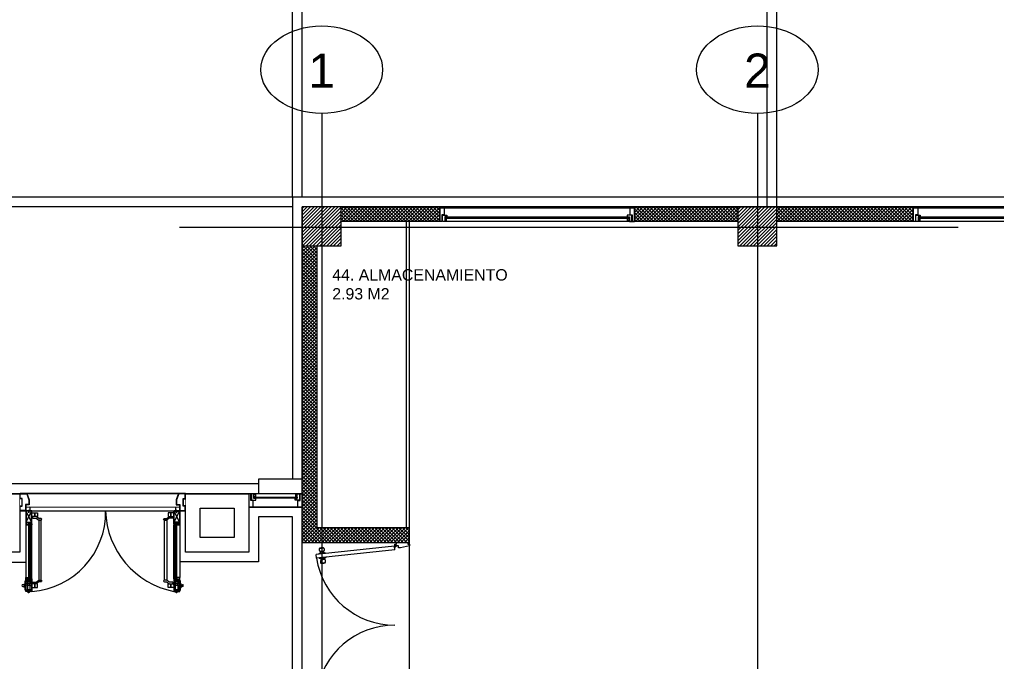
# Model space of a CAD drawing. Extents: x 98839 to 99031, y 101876 to 101926.
# Drawn here: x 98868.05 to 98878.09, y 101891.33 to 101897.92 of the extents above; entities that cross this region are included whole.
import ezdxf
from ezdxf.enums import TextEntityAlignment as Align

# ---------------------------------------------------------------- set-up
doc = ezdxf.new("R2010")
doc.units = 0
doc.header["$LTSCALE"] = 8
doc.header["$MEASUREMENT"] = 0
for name, pattern in [('DASHDOTX2', [2, 1, -0.5, 0, -0.5]), ('DASHED', [19.05, 12.7, -6.35]), ('DASHED2', [9.525, 6.35, -3.175]), ('HIDDEN', [0.375, 0.25, -0.125])]:
    doc.linetypes.add(name, pattern=pattern)
doc.layers.get('0').update_dxf_attribs({"linetype": 'CONTINUOUS', "lineweight": 9})
for name, color, linetype, lineweight in [('A-PLAN-ACHU1', 105, 'CONTINUOUS', 9), ('A-PLAN-ACHU2', 146, 'CONTINUOUS', 0), ('A-PLAN-ACHU3', 250, 'CONTINUOUS', 0), ('A-PROY', 6, 'HIDDEN', 18), ('A-VENT', 1, 'CONTINUOUS', 15), ('A-WIPEOUT', 255, 'CONTINUOUS', 0), ('A_ACHU-1', 253, 'CONTINUOUS', 0), ('A_CARP-MAD', 46, 'CONTINUOUS', 18), ('A_CARP-MET', 126, 'CONTINUOUS', 18), ('A_CLRA-YESO', 71, 'CONTINUOUS', 18), ('A_COLS', 1, 'CONTINUOUS', 20), ('A_EJES', 75, 'DASHDOTX2', 5), ('A_MUEB-PANL', 52, 'CONTINUOUS', 18), ('A_MURO', 7, 'CONTINUOUS', 20), ('A_PISO-ACHU', 251, 'CONTINUOUS', 0), ('A_PISO-GRAN', 250, 'CONTINUOUS', 0), ('A_PROY', 16, 'HIDDEN', 5), ('A_PUER', 134, 'CONTINUOUS', 18), ('A_TEXT', 154, 'CONTINUOUS', 0), ('A_TEXT-IDEN', 5, 'CONTINUOUS', 18), ('A_TEXT-SIMB', 195, 'CONTINUOUS', 20), ('A_VENT', 124, 'CONTINUOUS', 18)]:
    doc.layers.add(name, color=color, linetype=linetype, lineweight=lineweight)
doc.styles.add('ARIAL', font='arial.ttf')
doc.styles.add('DIM', font='arial.ttf')

# ---------------------------------------------------------------- blocks, each defined once
blk = doc.blocks.new('EJE')
at = {"layer": 'A_TEXT-SIMB'}
blk.add_ellipse((0, 0), major_axis=(-0.625, 0), ratio=0.72, dxfattribs=at)
at = {"layer": 'A_TEXT-IDEN', "style": 'ARIAL'}
blk.add_attdef('EJE', text='', height=0.35, dxfattribs=at).set_placement((0, -0.184), align=Align.CENTER)
blk = doc.blocks.new('puerta doble 1.85')
at = {"layer": 'A_ACHU-1'}
for p, q in [((-0.746, 1.644), (-0.771, 1.641)), ((-0.728, 1.611), (-0.768, 1.606)), ((-0.762, 1.597), (-0.763, 1.607)), ((-0.746, 1.647), (-0.757, 1.645)), ((-0.757, 1.645), (-0.757, 1.643)), ((-0.746, 1.647), (-0.746, 1.644)), ((-0.732, 1.645), (-0.746, 1.644)), ((-0.732, 1.6), (-0.733, 1.61)), ((0.001, 1.662), (-0.004, 1.661)), ((-0.002, 1.661), (-0.001, 1.652)), ((-0.001, 1.661), (0.001, 1.645)), ((0, 1.645), (0.001, 1.645)), ((0.001, 1.662), (0.018, 1.662)), ((0.018, 1.662), (0.018, 1.663)), ((-0.78, 1.583), (-0.764, 1.594)), ((-0.711, 1.59), (-0.78, 1.583)), ((-0.78, 1.58), (-0.78, 1.583)), ((-0.706, 1.546), (-0.776, 1.539)), ((-0.776, 1.542), (-0.776, 1.539)), ((-0.776, 1.539), (-0.758, 1.532)), ((-0.729, 1.6), (-0.764, 1.597)), ((-0.764, 1.594), (-0.764, 1.597)), ((-0.719, 1.523), (-0.759, 1.519)), ((-0.758, 1.532), (-0.757, 1.529)), ((-0.722, 1.533), (-0.757, 1.529)), ((-0.755, 1.529), (-0.754, 1.519)), ((-0.729, 1.597), (-0.729, 1.6)), ((-0.711, 1.59), (-0.729, 1.597)), ((-0.725, 1.532), (-0.724, 1.523)), ((-0.706, 1.546), (-0.723, 1.536)), ((-0.723, 1.536), (-0.722, 1.533)), ((-0.711, 1.587), (-0.711, 1.59)), ((-0.707, 1.549), (-0.706, 1.546)), ((-0.729, 1.487), (-0.755, 1.484)), ((-0.74, 1.483), (-0.741, 1.486)), ((-0.729, 1.484), (-0.74, 1.483)), ((-0.715, 1.488), (-0.729, 1.487)), ((-0.729, 1.484), (-0.729, 1.487)), ((-0.729, 0.213), (-0.755, 0.216)), ((-0.74, 0.217), (-0.741, 0.214)), ((-0.729, 0.216), (-0.74, 0.217)), ((-0.729, 0.216), (-0.729, 0.213)), ((-0.715, 0.212), (-0.729, 0.213)), ((-0.78, 0.12), (-0.78, 0.117)), ((-0.78, 0.117), (-0.764, 0.106)), ((-0.711, 0.11), (-0.78, 0.117)), ((-0.776, 0.161), (-0.757, 0.168)), ((-0.706, 0.153), (-0.776, 0.161)), ((-0.776, 0.158), (-0.776, 0.161)), ((-0.764, 0.106), (-0.764, 0.103)), ((-0.729, 0.1), (-0.764, 0.103)), ((-0.762, 0.103), (-0.763, 0.093)), ((-0.719, 0.177), (-0.759, 0.181)), ((-0.757, 0.168), (-0.757, 0.171)), ((-0.722, 0.167), (-0.757, 0.171)), ((-0.755, 0.171), (-0.754, 0.181)), ((-0.711, 0.11), (-0.729, 0.102)), ((-0.729, 0.102), (-0.729, 0.1)), ((-0.725, 0.167), (-0.724, 0.177)), ((-0.723, 0.164), (-0.722, 0.167)), ((-0.706, 0.153), (-0.723, 0.164)), ((-0.71, 0.113), (-0.711, 0.11)), ((-0.707, 0.15), (-0.706, 0.153)), ((-0.746, 0.056), (-0.771, 0.059)), ((-0.728, 0.089), (-0.768, 0.093)), ((-0.757, 0.055), (-0.757, 0.057)), ((-0.746, 0.053), (-0.757, 0.055)), ((-0.732, 0.055), (-0.746, 0.056)), ((-0.746, 0.053), (-0.746, 0.056)), ((-0.732, 0.1), (-0.733, 0.09)), ((0.001, 0.038), (-0.003, 0.039)), ((-0.001, 0.039), (0.001, 0.055)), ((-0.001, 0.039), (-0.001, 0.048)), ((0, 0.055), (0.001, 0.055)), ((0.001, 0.038), (0.018, 0.038)), ((0.018, 0.038), (0.018, 0.037))]:
    blk.add_line(p, q, dxfattribs=at)
for centre in [(0, 1.661), (0, 0.038)]:
    blk.add_circle(centre, 0.00188, dxfattribs=at)
for centre, radius, start, end in [((-0.753, 1.626), 0.0242, 139.5708, 232.3652), ((-0.761, 1.735), 0.0943, 263.7291, 288.2069), ((-0.746, 1.626), 0.0242, 319.5708, 52.3652), ((0, 1.661), 0.000938, 5.0042, 185.0042), ((0, 1.661), 0.000937, 185.0042, 5.0042), ((-0.74, 1.503), 0.0242, 139.5708, 232.3652), ((-0.734, 1.504), 0.0242, 319.5708, 52.3652), ((-0.726, 1.394), 0.0943, 83.7291, 108.2069), ((-0.74, 0.197), 0.0242, 127.6431, 220.4375), ((-0.726, 0.305), 0.0943, 251.8014, 276.2792), ((-0.734, 0.196), 0.0242, 307.6431, 40.4375), ((-0.753, 0.074), 0.0242, 127.6431, 220.4375), ((-0.761, -0.035), 0.0943, 71.8014, 96.2792), ((-0.746, 0.074), 0.0242, 307.6431, 40.4375), ((0, 0.038), 0.000938, 175.0042, 355.0042), ((0, 0.038), 0.000937, 355.0042, 175.0042)]:
    blk.add_arc(centre, radius, start, end, dxfattribs=at)
at = {"layer": 'A_CARP-MAD'}
for points in [[(0.133, 1.7), (0.133, 1.683), (0.15, 1.683), (0.15, 1.663), (0.06, 1.643), (0.04, 1.643), (0.04, 1.663), (0, 1.663), (0, 1.683), (0.017, 1.683), (0.017, 1.7)], [(0.133, 0), (0.133, 0.017), (0.15, 0.017), (0.15, 0.037), (0.06, 0.057), (0.04, 0.057), (0.04, 0.037), (0, 0.037), (0, 0.017), (0.017, 0.017), (0.017, 0)]]:
    blk.add_lwpolyline(points, close=True, dxfattribs=at)
at = {"layer": 'A_PROY'}
for centre, start, end in [((0.001, 1.664), 188.8403, 269.9616), ((0.001, 0.036), 90.0491, 171.1649)]:
    blk.add_arc(centre, 0.814, start, end, dxfattribs=at)
at = {"layer": 'A_PUER'}
for p, q in [((-0.002, 1.661), (-0.807, 1.577)), ((0.002, 1.624), (-0.804, 1.539)), ((0.002, 1.624), (-0.002, 1.661)), ((-0.804, 1.539), (-0.807, 1.577)), ((-0.804, 0.161), (-0.807, 0.123)), ((-0.001, 0.039), (-0.807, 0.123)), ((0.002, 0.076), (-0.804, 0.161)), ((0.002, 0.076), (-0.001, 0.039))]:
    blk.add_line(p, q, dxfattribs=at)
blk = doc.blocks.new('*U117')
at = {"layer": 'A_CARP-MAD'}
blk.add_lwpolyline([(0.14, -0.047), (0.07, -0.047), (0.07, -0.023), (0, -0.023), (0, 0), (0.14, 0)], dxfattribs=at)
for points in [[(0, -0.028), (0.065, -0.028), (0.065, -0.074), (0.048, -0.074), (0.048, -0.051), (0, -0.051)], [(0, -0.028), (0.065, -0.028), (0.065, -0.074), (0.048, -0.074), (0.048, -0.051), (0, -0.051)], [(0.033, -0.071), (0.033, -0.054), (0.01, -0.054), (0.01, -0.071)], [(0, -0.522), (0.065, -0.522), (0.065, -0.476), (0.048, -0.476), (0.048, -0.499), (0, -0.499)], [(0.033, -0.479), (0.033, -0.496), (0.01, -0.496), (0.01, -0.479)], [(0, -0.527), (0, -0.55), (0.14, -0.55), (0.14, -0.503), (0.07, -0.503), (0.07, -0.527)]]:
    blk.add_lwpolyline(points, close=True, dxfattribs=at)
at = {"layer": 'A_CARP-MET'}
blk.add_line((0.14, -0.047), (0.14, 0), dxfattribs=at)
blk.add_lwpolyline([(0.033, -0.071), (0.033, -0.054), (0.01, -0.054), (0.01, -0.071)], close=True, dxfattribs=at)
at = {"layer": 'A_VENT'}
for p, q in [((0, -0.55), (0, 0)), ((0.14, 0), (0.14, -0.55))]:
    blk.add_line(p, q, dxfattribs=at)
blk.add_lwpolyline([(0.036, -0.054), (0.036, -0.496), (0.045, -0.496), (0.045, -0.054)], close=True, dxfattribs=at)
blk = doc.blocks.new('Ventana 2.00 X 2.00')
at = {"layer": 'A_CARP-MAD'}
for points in [[(-1.977, 0), (-2, 0), (-2, -0.14), (-1.953, -0.14), (-1.953, -0.07), (-1.977, -0.07)], [(-1.972, 0), (-1.972, -0.065), (-1.926, -0.065), (-1.926, -0.048), (-1.949, -0.048), (-1.949, 0)], [(-0.028, 0), (-0.028, -0.065), (-0.074, -0.065), (-0.074, -0.048), (-0.051, -0.048), (-0.051, 0)], [(-0.028, 0), (-0.028, -0.065), (-0.074, -0.065), (-0.074, -0.048), (-0.051, -0.048), (-0.051, 0)], [(-1.929, -0.033), (-1.946, -0.033), (-1.946, -0.01), (-1.929, -0.01)], [(-0.071, -0.033), (-0.054, -0.033), (-0.054, -0.01), (-0.071, -0.01)]]:
    blk.add_lwpolyline(points, close=True, dxfattribs=at)
blk.add_lwpolyline([(-0.047, -0.14), (-0.047, -0.07), (-0.023, -0.07), (-0.023, 0), (0, 0), (0, -0.14)], dxfattribs=at)
at = {"layer": 'A_CARP-MET'}
blk.add_line((-0.047, -0.14), (0, -0.14), dxfattribs=at)
blk.add_lwpolyline([(-0.071, -0.033), (-0.054, -0.033), (-0.054, -0.01), (-0.071, -0.01)], close=True, dxfattribs=at)
at = {"layer": 'A_VENT'}
for p, q in [((-2, 0), (-0.051, 0)), ((0, -0.14), (-2, -0.14))]:
    blk.add_line(p, q, dxfattribs=at)
blk.add_lwpolyline([(-0.054, -0.036), (-1.946, -0.036), (-1.946, -0.045), (-0.054, -0.045)], close=True, dxfattribs=at)
blk = doc.blocks.new('TORNILLO_AUTOPERF')
at = {"layer": 'A-PLAN-ACHU2'}
for points in [[(-0.024, 0), (-0.015, -0.001), (0, -0.001), (0.003, -0.004), (0.003, 0.004), (0, 0.001), (-0.015, 0.001)], [(-0.023, 0), (-0.024, 0), (-0.023, 0)], [(-0.022, 0), (-0.023, 0), (-0.023, 0), (-0.022, 0)], [(-0.02, 0.001), (-0.022, 0), (-0.022, 0), (-0.021, 0)], [(-0.019, 0.001), (-0.02, 0.001), (-0.021, 0), (-0.019, -0.001)], [(-0.018, 0.001), (-0.019, 0.001), (-0.019, -0.001), (-0.018, -0.001)], [(-0.016, 0.001), (-0.018, 0.001), (-0.018, -0.001), (-0.017, -0.001)], [(-0.015, 0.001), (-0.016, 0.001), (-0.017, -0.001), (-0.016, -0.001)], [(-0.014, 0.001), (-0.015, 0.001), (-0.016, -0.001), (-0.015, -0.001), (-0.014, -0.001)], [(-0.012, 0.001), (-0.014, 0.001), (-0.014, -0.001), (-0.013, -0.001)], [(-0.011, 0.001), (-0.012, 0.001), (-0.013, -0.001), (-0.012, -0.001)], [(-0.01, 0.001), (-0.011, 0.001), (-0.012, -0.001), (-0.01, -0.001)], [(-0.009, 0.001), (-0.01, 0.001), (-0.01, -0.001), (-0.009, -0.001)], [(-0.007, 0.001), (-0.009, 0.001), (-0.009, -0.001), (-0.008, -0.001)]]:
    blk.add_lwpolyline(points, close=True, dxfattribs=at)
for points in [[(-0.024, 0), (-0.015, 0.001)], [(-0.024, 0), (-0.015, -0.001)], [(0, 0.001), (-0.015, 0.001)], [(0, 0.001), (0.003, 0.004)], [(0, 0.001), (0, -0.001)], [(0.003, 0.004), (0.003, -0.004)], [(0, -0.001), (-0.015, -0.001)], [(0, -0.001), (0.003, -0.004)]]:
    blk.add_lwpolyline(points, dxfattribs=at)
blk = doc.blocks.new('PUERTA DE PANICO')
at = {"ltscale": 0.5, "extrusion": (0, 0, -1)}
blk.add_lwpolyline([(-99037.017, 101893.806), (-99037.017, 101893.989), (-99038.766, 101893.989), (-99038.766, 101893.806), (-99037.017, 101893.806)], close=True, dxfattribs=at)
at = {"layer": 'A-PLAN-ACHU2', "extrusion": (0, 0, -1)}
for points in [[(-99037.241, 101894.721), (-99037.241, 101894.086), (-99037.216, 101894.086), (-99037.216, 101894.721)], [(-99038.543, 101894.721), (-99038.543, 101894.086), (-99038.568, 101894.086), (-99038.568, 101894.721)]]:
    blk.add_lwpolyline(points, close=True, dxfattribs=at)
for points in [[(99037.078, 101894.839), (99037.142, 101894.839), (99037.142, 101893.989), (99037.078, 101893.989)], [(99038.642, 101893.989), (99038.705, 101893.989), (99038.705, 101894.839), (99038.642, 101894.839)]]:
    blk.add_wipeout(points).dxf.layer = 'A-WIPEOUT'
at = {"layer": 'A-PLAN-ACHU1', "linetype": 'DASHED', "extrusion": (0, 0, -1)}
for p, q in [((99037.121, 101894.774), (99037.098, 101894.774)), ((99037.121, 101894.754), (99037.098, 101894.754)), ((99038.685, 101894.774), (99038.662, 101894.774)), ((99038.685, 101894.754), (99038.662, 101894.754))]:
    blk.add_line(p, q, dxfattribs=at)
at = {"layer": 'A-PLAN-ACHU1', "extrusion": (0, 0, -1)}
for points in [[(-99037.101, 101894.838), (-99037.101, 101894.839), (-99037.1, 101894.839), (-99037.096, 101894.839), (-99037.095, 101894.839), (-99037.095, 101894.838)], [(-99037.098, 101894.837), (-99037.098, 101894.774), (-99037.121, 101894.774), (-99037.121, 101894.837)], [(-99037.102, 101894.838), (-99037.102, 101894.839), (-99037.102, 101894.839), (-99037.117, 101894.839), (-99037.118, 101894.839), (-99037.118, 101894.838)], [(-99037.116, 101894.844), (-99037.116, 101894.839), (-99037.104, 101894.839), (-99037.104, 101894.844)], [(-99037.119, 101894.838), (-99037.119, 101894.839), (-99037.12, 101894.839), (-99037.124, 101894.839), (-99037.125, 101894.839), (-99037.125, 101894.838)], [(-99038.664, 101894.838), (-99038.664, 101894.839), (-99038.663, 101894.839), (-99038.659, 101894.839), (-99038.658, 101894.839), (-99038.658, 101894.838)], [(-99038.662, 101894.837), (-99038.662, 101894.774), (-99038.685, 101894.774), (-99038.685, 101894.837)], [(-99038.665, 101894.838), (-99038.665, 101894.839), (-99038.666, 101894.839), (-99038.681, 101894.839), (-99038.682, 101894.839), (-99038.682, 101894.838)], [(-99038.68, 101894.844), (-99038.68, 101894.839), (-99038.668, 101894.839), (-99038.668, 101894.844)], [(-99038.683, 101894.838), (-99038.683, 101894.839), (-99038.683, 101894.839), (-99038.688, 101894.839), (-99038.689, 101894.839), (-99038.689, 101894.838)], [(-99037.078, 101894.774), (-99037.078, 101894.754), (-99037.142, 101894.754), (-99037.142, 101894.774)], [(-99037.098, 101894.754), (-99037.098, 101894.733), (-99037.121, 101894.733), (-99037.121, 101894.754)], [(-99037.111, 101894.693), (-99037.111, 101894.704), (-99037.128, 101894.704), (-99037.128, 101894.693), (-99037.128, 101894.693), (-99037.128, 101894.704), (-99037.112, 101894.704), (-99037.112, 101894.693)], [(-99037.112, 101894.703), (-99037.112, 101894.126), (-99037.127, 101894.126), (-99037.127, 101894.703)], [(-99038.642, 101894.774), (-99038.642, 101894.754), (-99038.705, 101894.754), (-99038.705, 101894.774)], [(-99038.672, 101894.693), (-99038.672, 101894.704), (-99038.655, 101894.704), (-99038.655, 101894.693), (-99038.656, 101894.693), (-99038.656, 101894.704), (-99038.672, 101894.704), (-99038.672, 101894.693)], [(-99038.671, 101894.703), (-99038.671, 101894.126), (-99038.656, 101894.126), (-99038.656, 101894.703)], [(-99038.662, 101894.754), (-99038.662, 101894.733), (-99038.685, 101894.733), (-99038.685, 101894.754)], [(-99037.111, 101894.136), (-99037.111, 101894.125), (-99037.128, 101894.125), (-99037.128, 101894.136), (-99037.128, 101894.136), (-99037.128, 101894.125), (-99037.112, 101894.125), (-99037.112, 101894.136)], [(-99038.672, 101894.136), (-99038.672, 101894.125), (-99038.655, 101894.125), (-99038.655, 101894.136), (-99038.656, 101894.136), (-99038.656, 101894.125), (-99038.672, 101894.125), (-99038.672, 101894.136)], [(-99037.078, 101893.929), (-99037.08, 101893.929), (-99037.08, 101893.954), (-99037.078, 101893.956), (-99037.078, 101893.956)], [(-99037.078, 101893.929), (-99037.08, 101893.929), (-99037.08, 101893.954), (-99037.078, 101893.956), (-99037.078, 101893.956)], [(-99037.139, 101893.987), (-99037.139, 101893.989), (-99037.112, 101893.989), (-99037.112, 101893.989), (-99037.114, 101893.987)], [(-99038.705, 101893.929), (-99038.703, 101893.929), (-99038.703, 101893.954), (-99038.705, 101893.956), (-99038.705, 101893.956)]]:
    blk.add_lwpolyline(points, close=True, dxfattribs=at)
for points in [[(-99037.104, 101894.844), (-99037.116, 101894.844, -0.258942), (-99037.106, 101894.855), (-99037.104, 101894.855)], [(-99038.668, 101894.844), (-99038.68, 101894.844, -0.258942), (-99038.67, 101894.855), (-99038.668, 101894.855)], [(-99037.081, 101893.984, -0.346783), (-99037.084, 101893.986, -0.48502), (-99037.081, 101893.989, -1)], [(-99037.081, 101893.984, -0.346783), (-99037.084, 101893.986, -0.48502), (-99037.081, 101893.989, -1)], [(-99037.078, 101893.958), (-99037.078, 101893.958), (-99037.08, 101893.96), (-99037.08, 101893.984, 0.346783), (-99037.078, 101893.986), (-99037.078, 101893.986)], [(-99037.081, 101893.988, 1), (-99037.081, 101893.984, 1)], [(-99037.081, 101893.988, 1), (-99037.081, 101893.984, 1)], [(-99037.107, 101893.987), (-99037.109, 101893.989), (-99037.109, 101893.989), (-99037.081, 101893.989), (-99037.081, 101893.989, 0.346783), (-99037.084, 101893.987)], [(-99037.107, 101893.987), (-99037.109, 101893.989), (-99037.109, 101893.989), (-99037.081, 101893.989), (-99037.081, 101893.989, 0.346783), (-99037.084, 101893.987)], [(-99038.676, 101893.987), (-99038.674, 101893.989), (-99038.674, 101893.989), (-99038.702, 101893.989), (-99038.702, 101893.989, -0.346783), (-99038.7, 101893.987)], [(-99038.702, 101893.984, 0.346783), (-99038.7, 101893.986, 0.48502), (-99038.702, 101893.989, 1)], [(-99038.702, 101893.988, -1), (-99038.702, 101893.984, -1)]]:
    blk.add_lwpolyline(points, format="xyb", close=True, dxfattribs=at)
at = {"layer": 'A-PLAN-ACHU1', "linetype": 'Continuous', "extrusion": (0, 0, -1)}
for points in [[(-99037.139, 101894.774), (-99037.139, 101894.782), (-99037.133, 101894.782), (-99037.133, 101894.774)], [(-99038.702, 101894.774), (-99038.702, 101894.782), (-99038.696, 101894.782), (-99038.696, 101894.774)], [(-99037.133, 101894.754), (-99037.133, 101894.738), (-99037.139, 101894.738), (-99037.139, 101894.754)], [(-99038.696, 101894.754), (-99038.696, 101894.738), (-99038.702, 101894.738), (-99038.702, 101894.754)]]:
    blk.add_lwpolyline(points, dxfattribs=at)
at = {"layer": 'A-PLAN-ACHU2', "linetype": 'HIDDEN', "ltscale": 0.01, "extrusion": (0, 0, -1)}
for p, q in [((99037.081, 101894.827), (99037.097, 101894.827)), ((99037.082, 101894.828), (99037.097, 101894.828)), ((99037.118, 101894.828), (99037.102, 101894.828)), ((99037.118, 101894.827), (99037.102, 101894.827)), ((99037.138, 101894.827), (99037.122, 101894.827)), ((99037.138, 101894.828), (99037.123, 101894.828)), ((99038.645, 101894.828), (99038.661, 101894.828)), ((99038.645, 101894.827), (99038.661, 101894.827)), ((99038.681, 101894.827), (99038.665, 101894.827)), ((99038.681, 101894.828), (99038.666, 101894.828)), ((99038.701, 101894.828), (99038.686, 101894.828)), ((99038.702, 101894.827), (99038.686, 101894.827))]:
    blk.add_line(p, q, dxfattribs=at)
at = {"layer": 'A-PLAN-ACHU2', "extrusion": (0, 0, -1)}
for points in [[(-99037.047, 101894.788), (-99037.066, 101894.788), (-99037.066, 101894.769), (-99037.047, 101894.769)], [(-99037.064, 101894.769), (-99037.064, 101894.759), (-99037.07, 101894.759), (-99037.07, 101894.799), (-99037.064, 101894.799), (-99037.064, 101894.788)], [(-99038.719, 101894.769), (-99038.719, 101894.759), (-99038.713, 101894.759), (-99038.713, 101894.799), (-99038.719, 101894.799), (-99038.719, 101894.788)], [(-99038.736, 101894.788), (-99038.717, 101894.788), (-99038.717, 101894.769), (-99038.736, 101894.769)], [(-99037.07, 101894.764), (-99037.066, 101894.764), (-99037.066, 101894.769), (-99037.064, 101894.769), (-99037.064, 101894.759), (-99037.07, 101894.759), (-99037.07, 101894.764)], [(-99037.114, 101894.126), (-99037.114, 101894.703)], [(-99037.117, 101894.126), (-99037.117, 101894.703)], [(-99037.123, 101894.126), (-99037.123, 101894.703)], [(-99037.126, 101894.126), (-99037.126, 101894.703)], [(-99038.657, 101894.126), (-99038.657, 101894.703)], [(-99038.661, 101894.126), (-99038.661, 101894.703)], [(-99038.667, 101894.126), (-99038.667, 101894.703)], [(-99038.67, 101894.126), (-99038.67, 101894.703)], [(-99038.713, 101894.764), (-99038.717, 101894.764), (-99038.717, 101894.769), (-99038.719, 101894.769), (-99038.719, 101894.759), (-99038.713, 101894.759), (-99038.713, 101894.764)]]:
    blk.add_lwpolyline(points, dxfattribs=at)
for points in [[(-99037.07, 101894.794), (-99037.066, 101894.794), (-99037.066, 101894.788), (-99037.064, 101894.788), (-99037.064, 101894.799), (-99037.07, 101894.799)], [(-99037.07, 101894.764), (-99037.066, 101894.764), (-99037.066, 101894.794), (-99037.07, 101894.794)], [(-99037.078, 101894.827), (-99037.07, 101894.827), (-99037.07, 101894.729), (-99037.078, 101894.729)], [(-99037.142, 101894.798), (-99037.172, 101894.798), (-99037.172, 101894.758), (-99037.142, 101894.758)], [(-99037.202, 101894.758), (-99037.172, 101894.758), (-99037.172, 101894.798), (-99037.202, 101894.798)], [(-99038.582, 101894.758), (-99038.612, 101894.758), (-99038.612, 101894.798), (-99038.582, 101894.798)], [(-99038.642, 101894.798), (-99038.612, 101894.798), (-99038.612, 101894.758), (-99038.642, 101894.758)], [(-99038.705, 101894.827), (-99038.713, 101894.827), (-99038.713, 101894.729), (-99038.705, 101894.729)], [(-99038.713, 101894.794), (-99038.717, 101894.794), (-99038.717, 101894.788), (-99038.719, 101894.788), (-99038.719, 101894.799), (-99038.713, 101894.799)], [(-99038.713, 101894.764), (-99038.717, 101894.764), (-99038.717, 101894.794), (-99038.713, 101894.794)], [(-99037.11, 101894.693), (-99037.11, 101894.136), (-99037.078, 101894.136), (-99037.078, 101894.693)], [(-99037.142, 101894.693), (-99037.142, 101894.136), (-99037.129, 101894.136), (-99037.129, 101894.693)], [(-99038.642, 101894.693), (-99038.642, 101894.136), (-99038.654, 101894.136), (-99038.654, 101894.693)], [(-99038.673, 101894.693), (-99038.673, 101894.136), (-99038.705, 101894.136), (-99038.705, 101894.693)], [(-99037.142, 101894.009), (-99037.172, 101894.009), (-99037.172, 101894.049), (-99037.142, 101894.049)], [(-99037.202, 101894.049), (-99037.172, 101894.049), (-99037.172, 101894.009), (-99037.202, 101894.009)], [(-99038.582, 101894.049), (-99038.612, 101894.049), (-99038.612, 101894.009), (-99038.582, 101894.009)]]:
    blk.add_lwpolyline(points, close=True, dxfattribs=at)
at = {"layer": 'A-PLAN-ACHU2', "linetype": 'HIDDEN', "ltscale": 0.01, "extrusion": (0, 0, -1)}
for points in [[(-99037.098, 101894.83), (-99037.098, 101894.833, -0.414214), (-99037.096, 101894.835), (-99037.082, 101894.835, -0.414214), (-99037.081, 101894.833), (-99037.081, 101894.83)], [(-99037.101, 101894.83), (-99037.101, 101894.833, 0.414214), (-99037.103, 101894.835), (-99037.117, 101894.835, 0.414214), (-99037.118, 101894.833), (-99037.118, 101894.83)], [(-99037.122, 101894.83), (-99037.122, 101894.833, 0.414214), (-99037.123, 101894.835), (-99037.137, 101894.835, 0.414214), (-99037.139, 101894.833), (-99037.139, 101894.83)], [(-99038.661, 101894.83), (-99038.661, 101894.833, -0.414214), (-99038.66, 101894.835), (-99038.646, 101894.835, -0.414214), (-99038.645, 101894.833), (-99038.645, 101894.83)], [(-99038.665, 101894.83), (-99038.665, 101894.833, 0.414214), (-99038.666, 101894.835), (-99038.68, 101894.835, 0.414214), (-99038.682, 101894.833), (-99038.682, 101894.83)], [(-99038.685, 101894.83), (-99038.685, 101894.833, 0.414214), (-99038.687, 101894.835), (-99038.701, 101894.835, 0.414214), (-99038.702, 101894.833), (-99038.702, 101894.83)], [(-99037.097, 101894.733), (-99037.097, 101894.736, -0.414213), (-99037.095, 101894.737), (-99037.09, 101894.737), (-99037.09, 101894.735), (-99037.088, 101894.735), (-99037.088, 101894.737), (-99037.084, 101894.737, -0.414213), (-99037.082, 101894.736), (-99037.082, 101894.733)], [(-99037.138, 101894.733), (-99037.138, 101894.736, -0.414213), (-99037.136, 101894.737), (-99037.131, 101894.737), (-99037.131, 101894.735), (-99037.129, 101894.735), (-99037.129, 101894.737), (-99037.124, 101894.737, -0.414213), (-99037.123, 101894.736), (-99037.123, 101894.733)], [(-99038.66, 101894.733), (-99038.66, 101894.736, -0.414213), (-99038.659, 101894.737), (-99038.654, 101894.737), (-99038.654, 101894.735), (-99038.652, 101894.735), (-99038.652, 101894.737), (-99038.647, 101894.737, -0.414213), (-99038.646, 101894.736), (-99038.646, 101894.733)], [(-99038.701, 101894.733), (-99038.701, 101894.736, -0.414213), (-99038.7, 101894.737), (-99038.695, 101894.737), (-99038.695, 101894.735), (-99038.693, 101894.735), (-99038.693, 101894.737), (-99038.688, 101894.737, -0.414213), (-99038.686, 101894.736), (-99038.686, 101894.733)]]:
    blk.add_lwpolyline(points, format="xyb", close=True, dxfattribs=at)
for points in [[(-99037.082, 101894.83), (-99037.082, 101894.828), (-99037.081, 101894.827), (-99037.082, 101894.824), (-99037.096, 101894.824), (-99037.097, 101894.827), (-99037.097, 101894.828), (-99037.097, 101894.83)], [(-99037.118, 101894.83), (-99037.118, 101894.828), (-99037.118, 101894.827), (-99037.117, 101894.824), (-99037.103, 101894.824), (-99037.102, 101894.827), (-99037.102, 101894.828), (-99037.102, 101894.83)], [(-99037.138, 101894.83), (-99037.138, 101894.828), (-99037.138, 101894.827), (-99037.137, 101894.824), (-99037.123, 101894.824), (-99037.122, 101894.827), (-99037.123, 101894.828), (-99037.123, 101894.83)], [(-99038.645, 101894.83), (-99038.645, 101894.828), (-99038.645, 101894.827), (-99038.646, 101894.824), (-99038.66, 101894.824), (-99038.661, 101894.827), (-99038.661, 101894.828), (-99038.661, 101894.83)], [(-99038.681, 101894.83), (-99038.681, 101894.828), (-99038.681, 101894.827), (-99038.68, 101894.824), (-99038.666, 101894.824), (-99038.665, 101894.827), (-99038.666, 101894.828), (-99038.666, 101894.83)], [(-99038.701, 101894.83), (-99038.701, 101894.828), (-99038.702, 101894.827), (-99038.701, 101894.824), (-99038.687, 101894.824), (-99038.686, 101894.827), (-99038.686, 101894.828), (-99038.686, 101894.83)], [(-99037.098, 101894.774), (-99037.098, 101894.754)], [(-99037.121, 101894.774), (-99037.121, 101894.754)], [(-99038.662, 101894.774), (-99038.662, 101894.754)], [(-99038.685, 101894.774), (-99038.685, 101894.754)], [(-99037.086, 101893.986), (-99037.076, 101893.986)], [(-99037.081, 101893.991), (-99037.081, 101893.981)]]:
    blk.add_lwpolyline(points, dxfattribs=at)
at = {"layer": 'A-PLAN-ACHU2', "extrusion": (0, 0, -1)}
for points in [[(-99037.216, 101894.738), (-99037.187, 101894.758), (-99037.157, 101894.758, -1.07276), (-99037.157, 101894.742), (-99037.187, 101894.742), (-99037.216, 101894.721, -0.111632), (-99037.216, 101894.721), (-99037.24, 101894.721, -0.943458), (-99037.24, 101894.738), (-99037.216, 101894.738, 0.111632)], [(-99038.567, 101894.738), (-99038.597, 101894.758), (-99038.627, 101894.758, 1.07276), (-99038.627, 101894.742), (-99038.597, 101894.742), (-99038.567, 101894.721, 0.111632), (-99038.567, 101894.721), (-99038.543, 101894.721, 0.943458), (-99038.543, 101894.738), (-99038.567, 101894.738, -0.111632)], [(-99037.216, 101894.069), (-99037.187, 101894.049), (-99037.157, 101894.049, 1.07276), (-99037.157, 101894.065), (-99037.187, 101894.065), (-99037.216, 101894.086, 0.111632), (-99037.216, 101894.086), (-99037.24, 101894.086, 0.943458), (-99037.24, 101894.069), (-99037.216, 101894.069, -0.111632)], [(-99038.567, 101894.069), (-99038.597, 101894.049), (-99038.627, 101894.049, -1.07276), (-99038.627, 101894.065), (-99038.597, 101894.065), (-99038.567, 101894.086, -0.111632), (-99038.567, 101894.086), (-99038.543, 101894.086, -0.943458), (-99038.543, 101894.069), (-99038.567, 101894.069, 0.111632)]]:
    blk.add_lwpolyline(points, format="xyb", close=True, dxfattribs=at)
for centre, start, end in [((-99037.047, 101894.778), 270, 90), ((-99038.736, 101894.778), 90, 270)]:
    blk.add_arc(centre, 0.00934, start, end, dxfattribs=at)
at = {"layer": 'A-PLAN-ACHU3', "extrusion": (0, 0, -1)}
for points in [[(-99037.12, 101894.126), (-99037.12, 101894.703)], [(-99038.664, 101894.126), (-99038.664, 101894.703)], [(-99037.139, 101894.109), (-99037.081, 101893.992)], [(-99037.081, 101894.109), (-99037.139, 101893.992)], [(-99038.702, 101894.109), (-99038.645, 101893.992)], [(-99038.645, 101894.109), (-99038.702, 101893.992)]]:
    blk.add_lwpolyline(points, dxfattribs=at)
at = {"layer": 'A-PROY', "color": 250, "linetype": 'DASHED2', "ltscale": 0.05, "extrusion": (0, 0, -1)}
for points in [[(-99037.142, 101894.839, 0.39885), (-99037.922, 101893.989)], [(-99038.642, 101894.839, -0.351267), (-99037.922, 101893.989)]]:
    blk.add_lwpolyline(points, format="xyb", dxfattribs=at)
at = {"layer": 'A-VENT', "extrusion": (0, 0, -1)}
for points in [[(-99037.125, 101894.839), (-99037.125, 101894.838), (-99037.095, 101894.838), (-99037.095, 101894.839), (-99037.078, 101894.839), (-99037.078, 101894.717), (-99037.142, 101894.717), (-99037.142, 101894.839)], [(-99037.128, 101894.837), (-99037.128, 101894.835), (-99037.092, 101894.835), (-99037.092, 101894.837), (-99037.081, 101894.837), (-99037.081, 101894.72), (-99037.139, 101894.72), (-99037.139, 101894.837)], [(-99038.658, 101894.839), (-99038.658, 101894.838), (-99038.689, 101894.838), (-99038.689, 101894.839), (-99038.705, 101894.839), (-99038.705, 101894.717), (-99038.642, 101894.717), (-99038.642, 101894.839)], [(-99038.655, 101894.837), (-99038.655, 101894.835), (-99038.692, 101894.835), (-99038.692, 101894.837), (-99038.702, 101894.837), (-99038.702, 101894.72), (-99038.645, 101894.72), (-99038.645, 101894.837)], [(-99037.078, 101894.717), (-99037.078, 101894.693), (-99037.11, 101894.693), (-99037.11, 101894.705), (-99037.142, 101894.705), (-99037.142, 101894.717)], [(-99037.081, 101894.715), (-99037.081, 101894.696), (-99037.107, 101894.696), (-99037.107, 101894.708), (-99037.139, 101894.708), (-99037.139, 101894.715)], [(-99037.129, 101894.693), (-99037.129, 101894.705), (-99037.134, 101894.705), (-99037.134, 101894.702), (-99037.132, 101894.702), (-99037.132, 101894.696), (-99037.134, 101894.696), (-99037.134, 101894.695), (-99037.132, 101894.693)], [(-99037.139, 101894.693), (-99037.137, 101894.695), (-99037.137, 101894.696), (-99037.139, 101894.696), (-99037.139, 101894.702), (-99037.137, 101894.702), (-99037.137, 101894.705), (-99037.142, 101894.705), (-99037.142, 101894.693)], [(-99038.705, 101894.717), (-99038.705, 101894.693), (-99038.673, 101894.693), (-99038.673, 101894.705), (-99038.642, 101894.705), (-99038.642, 101894.717)], [(-99038.644, 101894.693), (-99038.647, 101894.695), (-99038.647, 101894.696), (-99038.645, 101894.696), (-99038.645, 101894.702), (-99038.647, 101894.702), (-99038.647, 101894.705), (-99038.642, 101894.705), (-99038.642, 101894.693)], [(-99038.702, 101894.715), (-99038.702, 101894.696), (-99038.676, 101894.696), (-99038.676, 101894.708), (-99038.645, 101894.708), (-99038.645, 101894.715)], [(-99038.654, 101894.693), (-99038.654, 101894.705), (-99038.649, 101894.705), (-99038.649, 101894.702), (-99038.651, 101894.702), (-99038.651, 101894.696), (-99038.649, 101894.696), (-99038.649, 101894.695), (-99038.651, 101894.693)], [(-99037.078, 101894.111), (-99037.078, 101894.136), (-99037.11, 101894.136), (-99037.11, 101894.124), (-99037.142, 101894.124), (-99037.142, 101894.111)], [(-99037.078, 101893.989), (-99037.078, 101894.111), (-99037.142, 101894.111), (-99037.142, 101893.989)], [(-99037.081, 101894.114), (-99037.081, 101894.133), (-99037.107, 101894.133), (-99037.107, 101894.121), (-99037.139, 101894.121), (-99037.139, 101894.114)], [(-99037.081, 101893.992), (-99037.081, 101894.109), (-99037.139, 101894.109), (-99037.139, 101893.992)], [(-99037.129, 101894.136), (-99037.129, 101894.124), (-99037.134, 101894.124), (-99037.134, 101894.127), (-99037.132, 101894.127), (-99037.132, 101894.133), (-99037.134, 101894.133), (-99037.134, 101894.134), (-99037.132, 101894.136)], [(-99037.139, 101894.136), (-99037.137, 101894.134), (-99037.137, 101894.133), (-99037.139, 101894.133), (-99037.139, 101894.127), (-99037.137, 101894.127), (-99037.137, 101894.124), (-99037.142, 101894.124), (-99037.142, 101894.136)], [(-99038.705, 101894.111), (-99038.705, 101894.136), (-99038.673, 101894.136), (-99038.673, 101894.124), (-99038.642, 101894.124), (-99038.642, 101894.111)], [(-99038.644, 101894.136), (-99038.647, 101894.134), (-99038.647, 101894.133), (-99038.645, 101894.133), (-99038.645, 101894.127), (-99038.647, 101894.127), (-99038.647, 101894.124), (-99038.642, 101894.124), (-99038.642, 101894.136)], [(-99038.705, 101893.989), (-99038.705, 101894.111), (-99038.642, 101894.111), (-99038.642, 101893.989)], [(-99038.702, 101894.114), (-99038.702, 101894.133), (-99038.676, 101894.133), (-99038.676, 101894.121), (-99038.645, 101894.121), (-99038.645, 101894.114)], [(-99038.702, 101893.992), (-99038.702, 101894.109), (-99038.645, 101894.109), (-99038.645, 101893.992)], [(-99038.654, 101894.136), (-99038.654, 101894.124), (-99038.649, 101894.124), (-99038.649, 101894.127), (-99038.651, 101894.127), (-99038.651, 101894.133), (-99038.649, 101894.133), (-99038.649, 101894.134), (-99038.651, 101894.136)]]:
    blk.add_lwpolyline(points, close=True, dxfattribs=at)
at = {"linetype": 'Continuous', "extrusion": (0, 0, -1), "xscale": -0.3049516036520139, "yscale": 0.3049516036520139, "zscale": 0.3049516036520138, "rotation": 270.0000402804661}
for p in [(-99037.101, 101894.839), (-99038.665, 101894.839)]:
    blk.add_blockref('TORNILLO_AUTOPERF', p, dxfattribs=at)
at = {"linetype": 'Continuous', "xscale": -0.3049516036520139, "yscale": 0.3049516036520139, "zscale": -0.3049516036520139, "rotation": 269.9999597195339}
for p in [(99037.119, 101894.839), (99038.682, 101894.839)]:
    blk.add_blockref('TORNILLO_AUTOPERF', p, dxfattribs=at)
at = {"extrusion": (0, 0, -1)}
for p, xscale, yscale, zscale, rotation in [((-99037.136, 101894.695), 0.9148548109535961, 0.9148548109535961, 0.9148548109535961, 270), ((-99038.648, 101894.695), -0.9148548109535957, 0.9148548109535957, 0.9148548109535957, 90), ((-99037.136, 101894.134), -0.9148548109535959, 0.9148548109535959, 0.9148548109535959, 270), ((-99038.648, 101894.134), 0.9148548109535957, 0.9148548109535957, 0.9148548109535957, 90), ((-99037.11, 101893.989), -0.9148548109560412, 0.9148548109560412, 0.9148548109560412, 90)]:
    blk.add_blockref('TORNILLO_AUTOPERF', p, dxfattribs=dict(at, xscale=xscale, yscale=yscale, zscale=zscale, rotation=rotation))
for points in [[(99037.017, 101893.989), (99037.078, 101893.989), (99037.078, 101893.925), (99037.114, 101893.925), (99037.114, 101893.871), (99037.09, 101893.806), (99037.017, 101893.806)], [(99038.766, 101893.989), (99038.705, 101893.989), (99038.705, 101893.925), (99038.669, 101893.925), (99038.669, 101893.871), (99038.694, 101893.806), (99038.766, 101893.806)]]:
    blk.add_wipeout(points).dxf.layer = 'A-WIPEOUT'
at = {"layer": 'A-PLAN-ACHU1', "extrusion": (0, 0, -1)}
for points in [[(-99037.02, 101893.857), (-99037.02, 101893.809), (-99037.088, 101893.809), (-99037.111, 101893.871), (-99037.111, 101893.922), (-99037.075, 101893.922), (-99037.075, 101893.986), (-99037.02, 101893.986), (-99037.02, 101893.938), (-99037.041, 101893.938), (-99037.041, 101893.857)], [(-99037.139, 101893.987), (-99037.139, 101893.989), (-99037.112, 101893.989), (-99037.112, 101893.989), (-99037.114, 101893.987)], [(-99038.645, 101893.987), (-99038.645, 101893.989), (-99038.672, 101893.989), (-99038.672, 101893.989), (-99038.67, 101893.987)], [(-99038.764, 101893.857), (-99038.764, 101893.809), (-99038.695, 101893.809), (-99038.672, 101893.871), (-99038.672, 101893.922), (-99038.708, 101893.922), (-99038.708, 101893.986), (-99038.764, 101893.986), (-99038.764, 101893.938), (-99038.743, 101893.938), (-99038.743, 101893.857)]]:
    blk.add_lwpolyline(points, close=True, dxfattribs=at)
for points in [[(-99037.078, 101893.958), (-99037.078, 101893.958), (-99037.08, 101893.96), (-99037.08, 101893.984, 0.346783), (-99037.078, 101893.986), (-99037.078, 101893.986)], [(-99038.705, 101893.958), (-99038.705, 101893.958), (-99038.703, 101893.96), (-99038.703, 101893.984, -0.346783), (-99038.705, 101893.986), (-99038.705, 101893.986)]]:
    blk.add_lwpolyline(points, format="xyb", close=True, dxfattribs=at)
at = {"layer": 'A-PLAN-ACHU2', "linetype": 'HIDDEN', "ltscale": 0.01, "extrusion": (0, 0, -1)}
for points in [[(-99037.086, 101893.986), (-99037.076, 101893.986)], [(-99037.081, 101893.991), (-99037.081, 101893.981)], [(-99038.697, 101893.986), (-99038.707, 101893.986)], [(-99038.702, 101893.991), (-99038.702, 101893.981)]]:
    blk.add_lwpolyline(points, dxfattribs=at)
at = {"layer": 'A-PLAN-ACHU2', "extrusion": (0, 0, -1)}
blk.add_lwpolyline([(-99038.642, 101894.009), (-99038.612, 101894.009), (-99038.612, 101894.049), (-99038.642, 101894.049)], close=True, dxfattribs=at)
at = {"layer": 'A-VENT', "extrusion": (0, 0, -1)}
for points in [[(-99037.017, 101893.86), (-99037.017, 101893.806), (-99037.09, 101893.806), (-99037.114, 101893.871), (-99037.114, 101893.925), (-99037.078, 101893.925), (-99037.078, 101893.989), (-99037.017, 101893.989), (-99037.017, 101893.935), (-99037.038, 101893.935), (-99037.038, 101893.86)], [(-99038.766, 101893.86), (-99038.766, 101893.806), (-99038.694, 101893.806), (-99038.669, 101893.871), (-99038.669, 101893.925), (-99038.705, 101893.925), (-99038.705, 101893.989), (-99038.766, 101893.989), (-99038.766, 101893.935), (-99038.746, 101893.935), (-99038.746, 101893.86)]]:
    blk.add_lwpolyline(points, close=True, dxfattribs=at)
at = {"extrusion": (0, 0, -1), "xscale": 0.9148548109560413, "yscale": 0.9148548109560413, "zscale": 0.9148548109560413, "rotation": 270}
blk.add_blockref('TORNILLO_AUTOPERF', (-99038.673, 101893.989), dxfattribs=at)

msp = doc.modelspace()

# ---------------------------------------------------------------- hatches: boundary and pattern name
at = {"layer": 'A_CLRA-YESO', "true_color": 0xd10000}
h = msp.add_hatch(dxfattribs=at)
h.set_pattern_fill('ANSI37', color=12, scale=0.2)
h.set_pattern_definition([(45, (0, 0), (-0.0176776695297, 0.0176776695297), []), (135, (0, 0), (-0.0176776695297, -0.0176776695297), [])])
h.paths.add_polyline_path([(98872.058, 101892.705), (98871.108, 101892.705), (98871.108, 101895.599), (98870.958, 101895.599), (98870.958, 101892.555), (98872.058, 101892.555)])
h.paths.add_polyline_path([(98877.233, 101895.849), (98877.233, 101895.999), (98875.833, 101895.999), (98875.833, 101895.849)])
h.paths.add_polyline_path([(98874.37, 101895.999), (98874.37, 101895.849), (98875.433, 101895.849), (98875.433, 101895.999)])
h.paths.add_polyline_path([(98872.37, 101895.849), (98872.37, 101895.999), (98871.358, 101895.999), (98871.358, 101895.849)])
h.paths.add_polyline_path([(98870.958, 101885.655), (98871.108, 101885.655), (98871.108, 101887.155), (98871.108, 101890.705), (98872.058, 101890.705), (98872.058, 101890.855), (98870.958, 101890.855)])
at = {"layer": 'A_PISO-ACHU'}
h = msp.add_hatch(dxfattribs=at)
h.set_pattern_fill('ANSI31', color=256, scale=0.2)
h.set_pattern_definition([(45, (-164.107538, 0), (-0.0176776695297, 0.0176776695297), [])])
h.paths.add_polyline_path([(98875.433, 101895.999), (98875.433, 101895.599), (98875.833, 101895.599), (98875.833, 101895.999)])
h.paths.add_polyline_path([(98870.958, 101895.999), (98870.958, 101895.599), (98871.358, 101895.599), (98871.358, 101895.999)])
h.paths.add_polyline_path([(98880.685, 101895.999), (98880.685, 101895.599), (98881.085, 101895.599), (98881.085, 101895.999)])
h.paths.add_polyline_path([(98881.085, 101895.999), (98881.085, 101895.599), (98881.485, 101895.599), (98881.485, 101895.999)])

# ---------------------------------------------------------------- linework, layer by layer
at = {"layer": 'A_COLS'}
for points in [[(98870.958, 101895.999), (98870.958, 101895.599), (98871.358, 101895.599), (98871.358, 101895.999)], [(98875.433, 101895.999), (98875.433, 101895.599), (98875.833, 101895.599), (98875.833, 101895.999)]]:
    msp.add_lwpolyline(points, close=True, dxfattribs=at)
at = {"layer": 'A_EJES'}
for p, q in [((98871.158, 101896.958), (98871.158, 101881.995)), ((98875.633, 101896.958), (98875.633, 101881.995)), ((98869.696, 101895.791), (98894.681, 101895.791))]:
    msp.add_line(p, q, dxfattribs=at)
at = {"layer": 'A_MUEB-PANL', "lineweight": 9}
for p, q in [((98872.028, 101892.705), (98872.028, 101895.849)), ((98872.058, 101892.705), (98872.058, 101895.849))]:
    msp.add_line(p, q, dxfattribs=at)
at = {"layer": 'A_MURO'}
for p, q in [((98870.958, 101892.555), (98870.958, 101895.999)), ((98871.108, 101895.599), (98871.108, 101892.705)), ((98872.058, 101892.705), (98871.108, 101892.705)), ((98872.058, 101892.555), (98872.058, 101892.705)), ((98870.958, 101892.555), (98872.058, 101892.555))]:
    msp.add_line(p, q, dxfattribs=at)
for points in [[(98871.358, 101895.999), (98872.37, 101895.999), (98872.37, 101895.849), (98871.358, 101895.849)], [(98875.433, 101895.849), (98874.37, 101895.849), (98874.37, 101895.999), (98877.233, 101895.999), (98877.233, 101895.849), (98875.833, 101895.849)]]:
    msp.add_lwpolyline(points, dxfattribs=at)
for points in [[(98868.058, 101893.055), (98868.058, 101892.455), (98867.408, 101892.455), (98867.408, 101893.055)], [(98870.408, 101893.055), (98870.408, 101892.455), (98869.758, 101892.455), (98869.758, 101893.055)], [(98870.258, 101892.905), (98870.258, 101892.605), (98869.908, 101892.605), (98869.908, 101892.905)]]:
    msp.add_lwpolyline(points, close=True, dxfattribs=at)
at = {"layer": 'A_PISO-GRAN', "ltscale": 0.333}
msp.add_line((98872.058, 101890.855), (98872.058, 101892.555), dxfattribs=at)
for points in [[(98879.233, 101895.999), (98870.958, 101895.999), (98870.958, 101893.205), (98870.508, 101893.205), (98870.508, 101893.055), (98852.508, 101893.055), (98852.508, 101892.005), (98850.608, 101892.005), (98850.608, 101893.055), (98847.108, 101893.055), (98847.108, 101898.749)], [(98870.858, 101896.099), (98870.858, 101898.749)], [(98870.958, 101896.099), (98870.958, 101898.749)], [(98875.733, 101895.999), (98875.733, 101898.749)], [(98875.833, 101895.999), (98875.833, 101898.749)], [(98879.133, 101896.099), (98870.858, 101896.099), (98870.858, 101893.205), (98870.508, 101893.205), (98870.508, 101893.155), (98852.408, 101893.155), (98852.408, 101892.105), (98850.708, 101892.105), (98850.708, 101893.155), (98847.208, 101893.155), (98847.208, 101898.649)], [(98870.909, 101896.099), (98847.108, 101896.099)], [(98870.858, 101895.999), (98847.108, 101895.999)], [(98870.908, 101892.916), (98870.408, 101892.916), (98870.408, 101892.455), (98869.758, 101892.455), (98869.758, 101892.914), (98868.058, 101892.916), (98868.058, 101892.455), (98867.408, 101892.455), (98867.408, 101892.916), (98866.858, 101892.916), (98866.858, 101892.355), (98866.858, 101884.905), (98870.958, 101884.905), (98870.958, 101892.555)]]:
    msp.add_lwpolyline(points, dxfattribs=at)
msp.add_lwpolyline([(98870.858, 101892.816), (98870.508, 101892.816), (98870.508, 101892.355), (98869.658, 101892.355), (98869.658, 101892.914), (98868.158, 101892.916), (98868.158, 101892.35), (98867.307, 101892.35), (98867.308, 101892.819), (98866.958, 101892.819), (98866.954, 101892.257), (98866.958, 101885.005), (98870.858, 101885.005)], close=True, dxfattribs=at)

# ---------------------------------------------------------------- block references
for p, values in [((98871.158, 101897.408), {'EJE': '1'}), ((98875.633, 101897.408), {'EJE': '2'})]:
    msp.add_blockref('EJE', p).add_auto_attribs(values)
at = {"layer": 'A_PISO-GRAN', "rotation": 180}
for p in [(98872.37, 101895.849), (98877.233, 101895.849)]:
    msp.add_blockref('Ventana 2.00 X 2.00', p, dxfattribs=at)
at = {"layer": 'A_PUER'}
msp.add_blockref('puerta doble 1.85', (98871.908, 101890.855), dxfattribs=at)
at = {"layer": 'A_VENT', "xscale": -1, "rotation": 90}
msp.add_blockref('*U117', (98870.408, 101893.055), dxfattribs=at)

# ---------------------------------------------------------------- texts
at = {"layer": 'A_TEXT', "insert": (98871.266, 101895.36), "char_height": 0.11665, "width": 18.16291, "attachment_point": 1, "style": 'DIM'}
msp.add_mtext('44. ALMACENAMIENTO\\P2.93 M2', dxfattribs=at)

# ---------------------------------------------------------------- next in the draw order: block references
at = {"xscale": -0.9715927994548121, "yscale": 0.9715927994548121, "zscale": 0.9715927994548121, "rotation": 180}
msp.add_blockref('PUERTA DE PANICO', (2644.406, 200892.344), dxfattribs=at)

doc.saveas('drawing.dxf')
